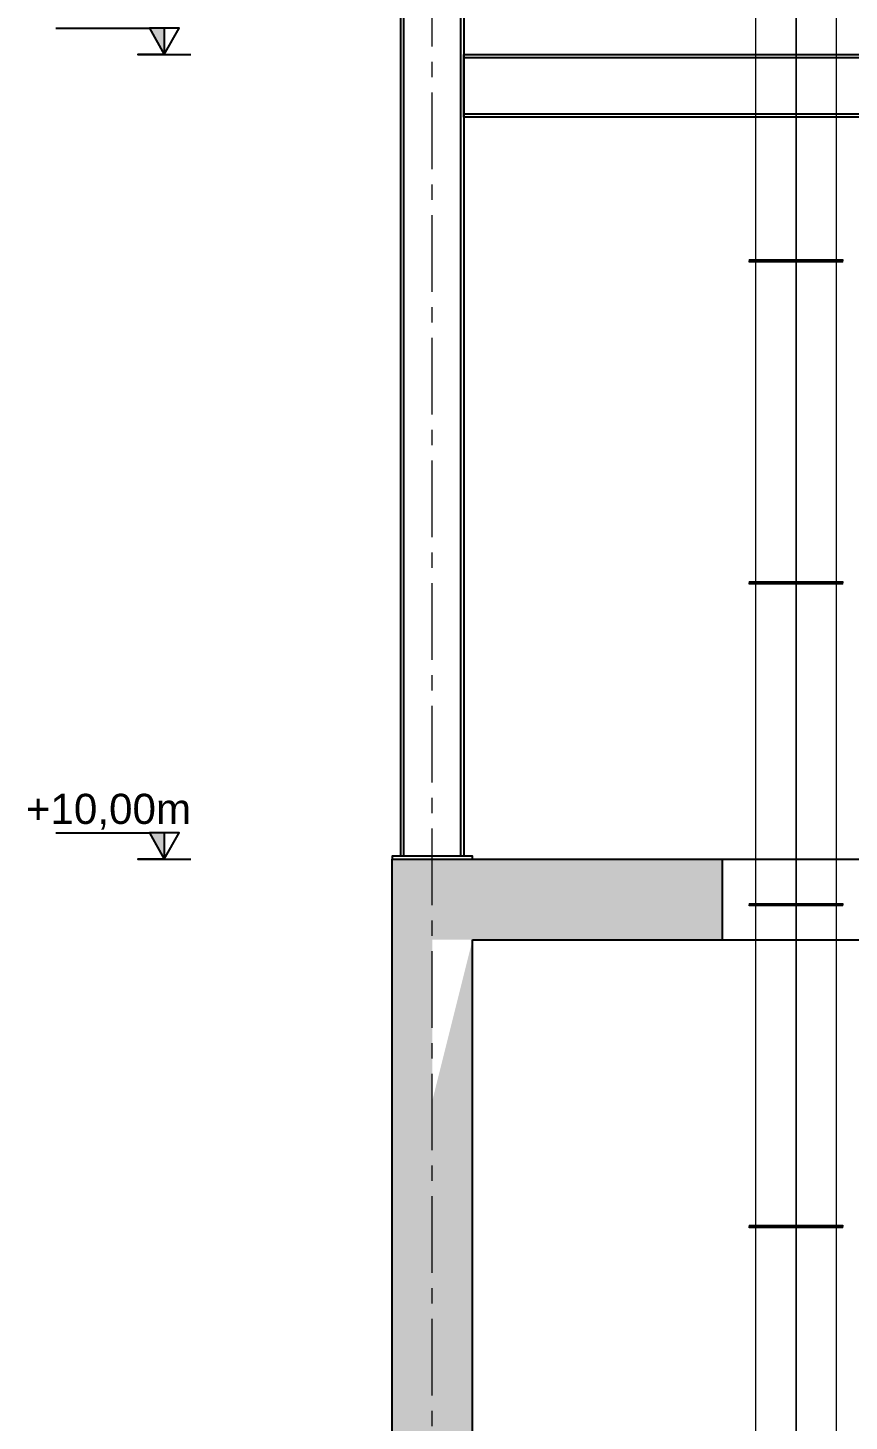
# Model space of a CAD drawing. Header units: millimetres. Extents: x 3220 to 226993, y 817 to 176024.
# Drawn here: x 117892 to 122993, y 142453 to 151109 of the extents above; entities that cross this region are included whole.
import ezdxf

# ---------------------------------------------------------------- set-up
doc = ezdxf.new("R2010")
doc.units = ezdxf.units.MM
doc.linetypes.add('AXES', pattern=[50.8, 31.75, -6.35, 6.35, -6.35])
doc.layers.add('Axe', color=1, linetype='AXES', lineweight=9)
doc.layers.add('Sichtbare Kanten(DIN)', color=7, linetype='Continuous', lineweight=50, true_color=0x3f3f3f)
doc.styles.add('ARIAL_BOLD', font='arial.ttf')

# ---------------------------------------------------------------- blocks, each defined once
blk = doc.blocks.new('niveau')
h = blk.add_hatch(color=1)
h.dxf.hatch_style = 1
h.paths.add_polyline_path([(0, 163.5), (-92.7, 163.5), (0, 0)])
at = {"color": 1}
blk.add_line((0, 163.5), (0, 0), dxfattribs=at)
blk.add_lwpolyline([(-673.5, 163.5), (-92.7, 163.5), (0, 0), (92.7, 163.5), (-92.7, 163.5), (0, 0), (-164.7, 0), (164.7, 0)], dxfattribs=at)
blk = doc.blocks.new('section 4-3')
h = blk.add_hatch()
h.set_pattern_fill('AR-CONC', color=256, scale=3)
h.set_pattern_definition([(50, (0, 1000), (546.554, -47.817), [57.15, -628.65]), (355, (0, 1000), (-105.73, 573.17), [45.72, -502.922]), (100.4514, (45.55, 996), (440.824, 525.353), [48.57, -534.27]), (46.184, (0, 1152.4), (813.237, -126.127), [85.725, -942.975]), (96.6356, (67.8, 1141.9), (712.212, 742.28), [72.855, -801.407]), (351.184, (0, 1152.4), (712.212, 742.28), [68.58, -754.38]), (21, (76.2, 1114.3), (454.843, -306.796), [57.15, -628.65]), (326, (76.2, 1114.3), (185.406, 552.564), [45.72, -502.92]), (71.4514, (114.1, 1088.73), (640.25, 245.768), [48.57, -534.27]), (37.5, (0, 1000), (9.2658, 253.6651), [0, -496.824, 0, -510.54, 0, -504.825]), (7.5, (0, 1000), (200.459, 300.5417), [0, -291.084, 0, -485.394, 0, -192.405]), (327.5, (-169.93, 1000), (406.7718, -17.1862), [0, -190.5, 0, -594.36, 0, -788.67]), (317.5, (-246.13, 1000), (444.3875, 76.2795), [0, -247.65, 0, -394.716, 0, -560.07])])
h.paths.add_polyline_path([(0, 9500), (-250, 9500), (-250, 5000), (0, 5000)])
h.paths.add_polyline_path([(250, 9500), (0, 9500), (0, 5000), (250, 5000)])
h.paths.add_polyline_path([(0, 10000), (-250, 10000), (-250, 9500), (0, 9500)])
h.paths.add_polyline_path([(15000, 10000), (12000, 10000), (12000, 9500), (15000, 9500)])
h.paths.add_polyline_path([(15000, 9000), (15000, 8500), (15250, 8500), (14750, 8500), (15000, 8500)])
h.paths.add_polyline_path([(15000, 9500), (14750, 9500), (14750, 5000), (15000, 5000)])
h.paths.add_polyline_path([(15250, 8500), (15000, 8500), (15000, 5000), (15250, 5000)])
h.paths.add_polyline_path([(15250, 10000), (15000, 10000), (15000, 8500), (15250, 8500)])
h.paths.add_polyline_path([(9250, 9500), (9250, 10000), (9000, 10000), (9000, 9500)])
h.paths.add_polyline_path([(11050, 10000), (11050, 9500), (12000, 9500), (12000, 10000)])
h.paths.add_polyline_path([(1800, 9500), (1800, 10000), (0, 10000), (0, 8500), (250, 9500)])
h.paths.add_polyline_path([(8000, 10000), (8000, 9500), (9000, 9500), (9000, 10000)])
h.paths.add_polyline_path([(7080, 10000), (7080, 9500), (7400, 9500), (7400, 10000)])
for p, q in [((-250, 5000), (-250, 10000)), ((-250, 10000), (15250, 10000)), ((250, 5000), (250, 9500)), ((250, 9500), (14750, 9500))]:
    blk.add_line(p, q)
for points in [[(195, 31980), (195, 10020), (-195, 10020), (-195, 31980)], [(-176, 10020), (-176, 31980), (176, 31980), (176, 10020)], [(14805, 14610), (195, 14610), (195, 15000), (14805, 15000)], [(195, 14981), (14805, 14981), (14805, 14629), (195, 14629)], [(-250, 10000), (250, 10000), (250, 10020), (-250, 10020)]]:
    blk.add_lwpolyline(points, close=True)
blk.add_lwpolyline([(1800, 10000), (1800, 9500)])
at = {"layer": 'Axe', "ltscale": 15}
blk.add_line((0, -4000), (0, 32000), dxfattribs=at)
blk = doc.blocks.new('be 500 gain 2000')
at = {"layer": 'Sichtbare Kanten(DIN)', "color": 5, "lineweight": 0}
for p, q in [((0, -291), (0, 291)), ((8, 291), (0, 291)), ((8, 291), (8, -291)), ((1992, -291), (1992, 291)), ((1992, 291), (2000, 291)), ((2000, 291), (2000, -291)), ((1992, 250.5), (8, 250.5)), ((8, 1), (1992, 1)), ((1992, 0), (8, 0)), ((1992, -250.5), (8, -250.5)), ((8, -291), (0, -291)), ((1992, -291), (2000, -291))]:
    blk.add_line(p, q, dxfattribs=at)
blk = doc.blocks.new('140')
at = {"color": 5, "lineweight": 0, "rotation": 270}
for p in [(-440, 20218.2), (-440, 18218.2), (-440, 16218.2), (-440, 14218.2), (-440, 12218.2)]:
    blk.add_blockref('be 500 gain 2000', p, dxfattribs=at)

msp = doc.modelspace()

# ---------------------------------------------------------------- block references
at = {"color": 2}
msp.add_blockref('section 4-3', (120404.1, 135943.7), dxfattribs=at)
for name, p in [('140', (123104.1, 131443.7)), ('niveau', (118739.4, 150943.7)), ('niveau', (118739.4, 145943.7))]:
    msp.add_blockref(name, p)

# ---------------------------------------------------------------- texts
at = {"color": 6, "insert": (118392.4, 146239.7), "char_height": 187.5, "attachment_point": 5, "style": 'ARIAL_BOLD'}
msp.add_mtext('{\\C1;+10,00m}', dxfattribs=at)

doc.saveas('drawing.dxf')
